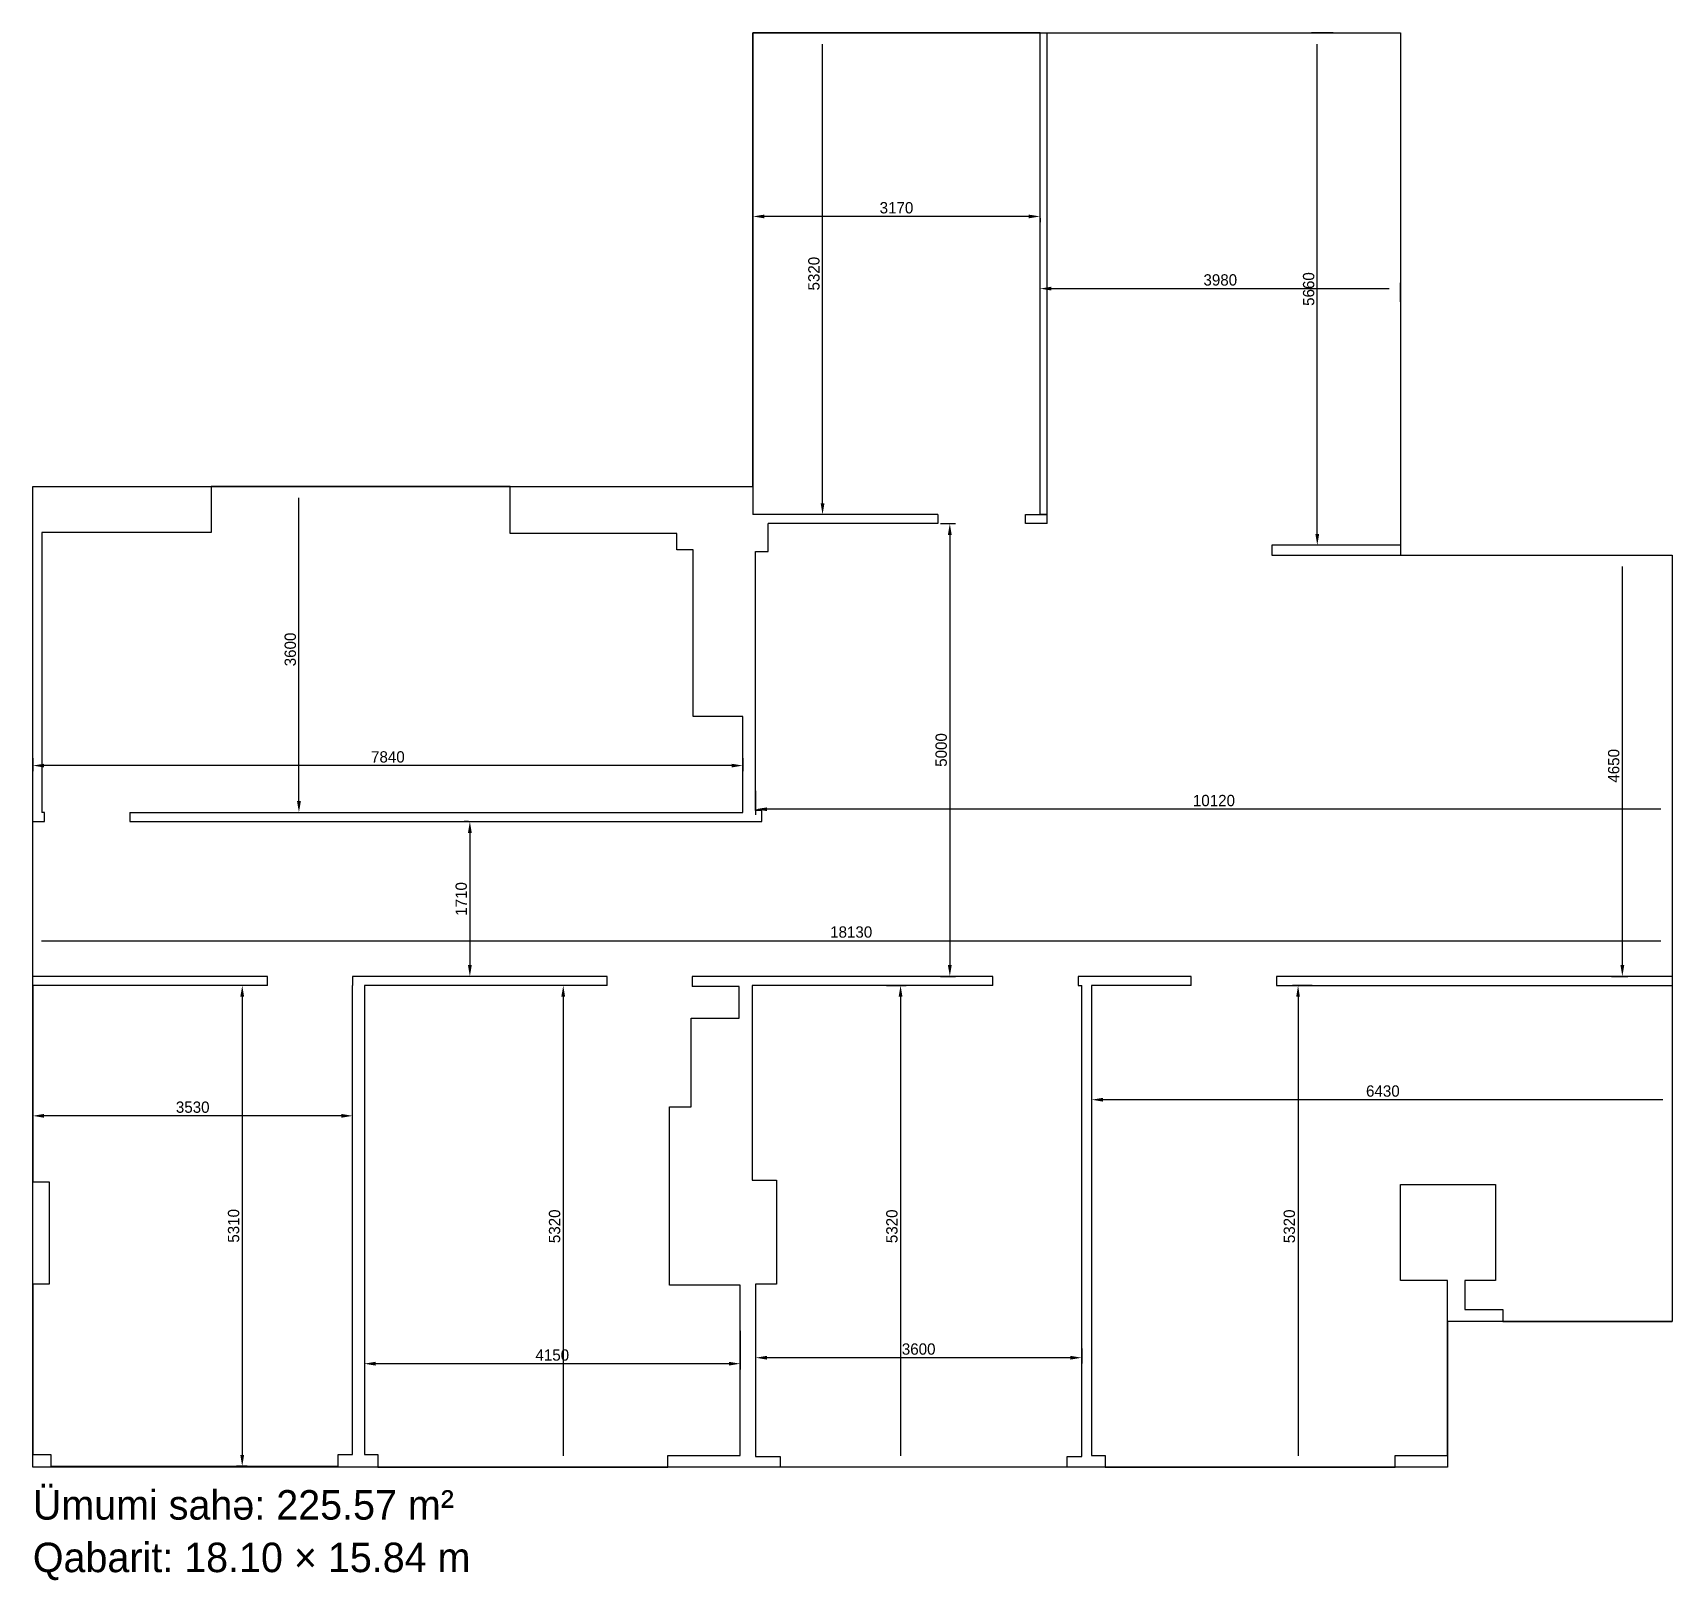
# Model space of a CAD drawing. Header units: millimetres. Extents: x 1225303 to 1243403, y -221090 to -204002.
import ezdxf

# ---------------------------------------------------------------- set-up
doc = ezdxf.new("R2010")
doc.units = ezdxf.units.MM
doc.layers.add('OFFICE_BOUNDARY', color=3, linetype='Continuous')

msp = doc.modelspace()

# ---------------------------------------------------------------- linework, layer by layer
for p, q in [((1236423, -204002), (1233253, -204002)), ((1233253, -204002), (1233253, -209012)), ((1236423, -209322), (1236423, -204002)), ((1236503, -209422), (1236503, -204002)), ((1240403, -204002), (1240403, -209662)), ((1230573, -209012), (1227273, -209012)), ((1227273, -209012), (1227273, -209522)), ((1230573, -209532), (1230573, -209012)), ((1233253, -209012), (1233253, -209322)), ((1236263, -209322), (1236503, -209322)), ((1236503, -209322), (1236423, -209322)), ((1227273, -209522), (1225403, -209522)), ((1225403, -209522), (1225403, -212612)), ((1232413, -209532), (1230573, -209532)), ((1232413, -209712), (1232413, -209532)), ((1232593, -209712), (1232413, -209712)), ((1232593, -211552), (1232593, -209712)), ((1240403, -209662), (1238983, -209662)), ((1238983, -209662), (1238983, -209772)), ((1238983, -209772), (1240403, -209772)), ((1240403, -209772), (1243403, -209772)), ((1243403, -209772), (1243403, -214422)), ((1233143, -211552), (1232593, -211552)), ((1233143, -212612), (1233143, -211552)), ((1225433, -212712), (1225433, -212612)), ((1226373, -212612), (1233143, -212612)), ((1225303, -212712), (1225433, -212712)), ((1227893, -214422), (1225303, -214422)), ((1227893, -214522), (1227893, -214422)), ((1243403, -214422), (1239033, -214422)), ((1239033, -214422), (1239033, -214522)), ((1235903, -214522), (1233243, -214522)), ((1233243, -214522), (1233243, -216672)), ((1236883, -219722), (1236883, -214522)), ((1238093, -214522), (1236993, -214522)), ((1236993, -214522), (1236993, -219712)), ((1239033, -214522), (1243403, -214522)), ((1233243, -216672), (1233513, -216672)), ((1233513, -216672), (1233513, -217822)), ((1240403, -217782), (1240403, -216722)), ((1240403, -216722), (1241453, -216722)), ((1241453, -216722), (1241453, -217782)), ((1233513, -217822), (1233283, -217822)), ((1233283, -217822), (1233283, -219722)), ((1240923, -217782), (1240403, -217782)), ((1240923, -218232), (1240923, -217782)), ((1241453, -217782), (1241113, -217782)), ((1241113, -217782), (1241113, -218102)), ((1241113, -218102), (1241533, -218102)), ((1241533, -218102), (1241533, -218232)), ((1240923, -219712), (1240923, -218232)), ((1241533, -218232), (1243403, -218232)), ((1233283, -219722), (1233553, -219722)), ((1233553, -219722), (1233553, -219842)), ((1236723, -219842), (1236723, -219722)), ((1236723, -219722), (1236883, -219722)), ((1236993, -219712), (1237143, -219712)), ((1237143, -219712), (1237143, -219842)), ((1240343, -219842), (1240343, -219712)), ((1240343, -219712), (1240923, -219712)), ((1237143, -219842), (1240343, -219842))]:
    msp.add_line(p, q)
at = {"color": 1, "lineweight": 30}
for p, q in [((1233253, -204002), (1240403, -204002)), ((1233253, -209012), (1233253, -204002)), ((1240403, -204002), (1240403, -209772)), ((1225303, -219842), (1225303, -209012)), ((1225303, -209012), (1233253, -209012)), ((1240403, -209772), (1243403, -209772)), ((1243403, -209772), (1243403, -218232)), ((1243403, -218232), (1240923, -218232)), ((1240923, -218232), (1240923, -219842)), ((1240923, -219842), (1225303, -219842))]:
    msp.add_line(p, q, dxfattribs=at)
at = {"color": 0, "lineweight": -2}
for p, q in [((1235261, -204002), (1233960, -204002)), ((1239661, -204002), (1239421, -204002)), ((1240403, -206975), (1240403, -206765)), ((1228037, -209012), (1228303, -209012)), ((1242734, -209772), (1242914, -209772)), ((1243403, -212373), (1243403, -212639)), ((1243403, -213598), (1243403, -214091))]:
    msp.add_line(p, q, dxfattribs=at)
at = {"color": 0, "lineweight": -2, "transparency": 16777216}
for p, q in [((1234022, -209197), (1234022, -204127)), ((1239484, -209537), (1239484, -204127)), ((1233253, -206050), (1233253, -206093)), ((1236298, -206030), (1233378, -206030)), ((1236423, -206050), (1236423, -206093)), ((1236423, -206975), (1236423, -206765)), ((1236548, -206827), (1240278, -206827)), ((1228241, -212487), (1228241, -209137)), ((1235261, -209322), (1233960, -209322)), ((1235324, -209422), (1235489, -209422)), ((1235427, -209547), (1235427, -214297)), ((1239661, -209662), (1239421, -209662)), ((1242852, -214297), (1242852, -209897)), ((1225303, -212013), (1225303, -212157)), ((1233018, -212094), (1225428, -212094)), ((1233143, -212013), (1233143, -212157)), ((1233283, -212373), (1233283, -212639)), ((1228037, -212612), (1228303, -212612)), ((1243278, -212576), (1233408, -212576)), ((1230112, -212712), (1230065, -212712)), ((1230128, -212837), (1230128, -214297)), ((1225398, -214028), (1243278, -214028)), ((1230112, -214422), (1230065, -214422)), ((1235324, -214422), (1235489, -214422)), ((1242734, -214422), (1242914, -214422)), ((1227762, -214522), (1227552, -214522)), ((1227615, -214647), (1227615, -219707)), ((1231372, -214522), (1231097, -214522)), ((1231159, -214647), (1231159, -219717)), ((1234727, -214522), (1234946, -214522)), ((1234883, -214647), (1234883, -219717)), ((1239428, -214522), (1239209, -214522)), ((1239272, -214647), (1239272, -219717)), ((1236993, -215534), (1236993, -215846)), ((1225303, -216165), (1225303, -215900)), ((1228833, -216165), (1228833, -215900)), ((1243298, -215784), (1237118, -215784)), ((1228708, -215962), (1225428, -215962)), ((1228963, -218337), (1228963, -218762)), ((1233113, -218337), (1233113, -218762)), ((1233283, -218533), (1233283, -218696)), ((1236758, -218633), (1233408, -218633)), ((1236883, -218533), (1236883, -218696)), ((1232988, -218699), (1229088, -218699)), ((1227668, -219832), (1227552, -219832))]:
    msp.add_line(p, q, dxfattribs=at)
at = {"lineweight": 5}
for p, q in [((1225503, -219832), (1225503, -219842)), ((1228673, -219832), (1228673, -219842))]:
    msp.add_line(p, q, dxfattribs=at)
for points in [[(1235293, -209322), (1233253, -209322)], [(1235293, -209322), (1235293, -209422), (1233423, -209422)], [(1236503, -209422), (1236263, -209422), (1236263, -209322)], [(1226373, -212612), (1226373, -212712), (1233353, -212712), (1233353, -212592), (1233283, -212592), (1233283, -209732), (1233423, -209732), (1233423, -209422)], [(1225433, -212612), (1225403, -212612)], [(1231643, -214522), (1231643, -214422), (1228833, -214422), (1228833, -214522)], [(1235903, -214522), (1235903, -214422), (1232583, -214422), (1232583, -214532)], [(1238093, -214422), (1236843, -214422), (1236843, -214522)], [(1238093, -214522), (1238093, -214422)], [(1227893, -214522), (1225303, -214522), (1225303, -216692), (1225483, -216692), (1225483, -217822), (1225303, -217822), (1225303, -219702), (1225503, -219702), (1225503, -219832), (1228673, -219832), (1228673, -219702), (1228833, -219702), (1228833, -214522)], [(1231643, -214522), (1228963, -214522), (1228963, -219702), (1229113, -219702), (1229113, -219842), (1232313, -219842), (1232313, -219712), (1233113, -219712), (1233113, -217832)], [(1233113, -217832), (1232333, -217832), (1232333, -215862), (1232573, -215862), (1232573, -214882), (1233103, -214882), (1233103, -214532), (1232583, -214532)], [(1236843, -214522), (1236883, -214522)]]:
    msp.add_lwpolyline(points)
at = {"color": 0, "transparency": 16777216}
for points in [[(1233378, -206010), (1233378, -206051), (1233253, -206030)], [(1236298, -206010), (1236298, -206051), (1236423, -206030)], [(1236548, -206806), (1236548, -206848), (1236423, -206827)], [(1234001, -209197), (1234043, -209197), (1234022, -209322)], [(1235406, -209547), (1235448, -209547), (1235427, -209422)], [(1239463, -209537), (1239505, -209537), (1239484, -209662)], [(1225428, -212074), (1225428, -212115), (1225303, -212094)], [(1233018, -212074), (1233018, -212115), (1233143, -212094)], [(1228220, -212487), (1228262, -212487), (1228241, -212612)], [(1233408, -212556), (1233408, -212597), (1233283, -212576)], [(1230107, -212837), (1230149, -212837), (1230128, -212712)], [(1230107, -214297), (1230149, -214297), (1230128, -214422)], [(1235406, -214297), (1235448, -214297), (1235427, -214422)], [(1242831, -214297), (1242873, -214297), (1242852, -214422)], [(1227594, -214647), (1227636, -214647), (1227615, -214522)], [(1231138, -214647), (1231180, -214647), (1231159, -214522)], [(1234862, -214647), (1234904, -214647), (1234883, -214522)], [(1239251, -214647), (1239292, -214647), (1239272, -214522)], [(1237118, -215763), (1237118, -215805), (1236993, -215784)], [(1225428, -215941), (1225428, -215983), (1225303, -215962)], [(1228708, -215941), (1228708, -215983), (1228833, -215962)], [(1233408, -218612), (1233408, -218654), (1233283, -218633)], [(1236758, -218612), (1236758, -218654), (1236883, -218633)], [(1229088, -218678), (1229088, -218720), (1228963, -218699)], [(1232988, -218678), (1232988, -218720), (1233113, -218699)], [(1227594, -219707), (1227636, -219707), (1227615, -219832)]]:
    msp.add_solid(points, dxfattribs=at)
at = {"layer": 'OFFICE_BOUNDARY'}
msp.add_lwpolyline([(1240403, -204002), (1240403, -209772), (1243403, -209772), (1243403, -218232), (1240923, -218232), (1240923, -219842), (1225303, -219842), (1225303, -209012), (1233253, -209012), (1233253, -204002), (1240403, -204002)], close=True, dxfattribs=at)

# ---------------------------------------------------------------- texts
for s, p in [('Ümumi sahə: 225.57 m²', (1225303, -220421)), ('Qabarit: 18.10 × 15.84 m', (1225303, -221001))]:
    msp.add_text(s, height=325.8).set_placement(p)
at = {"color": 0, "transparency": 16777216, "char_height": 125, "attachment_point": 5}
for s, insert in [('3170', (1234838, -205935)), ('3980', (1238413, -206732)), ('7840', (1229223, -211999)), ('10120', (1238343, -212481)), ('18130', (1234338, -213933)), ('6430', (1240208, -215689)), ('3530', (1227068, -215867)), ('4150', (1231038, -218604)), ('3600', (1235083, -218538))]:
    msp.add_mtext(s, dxfattribs=dict(at, insert=insert))
at = {"color": 0, "transparency": 16777216, "char_height": 125, "attachment_point": 5, "rotation": 90}
for s, insert in [('5320', (1233927, -206662)), ('5660', (1239389, -206832)), ('3600', (1228146, -210812)), ('5000', (1235332, -211922)), ('4650', (1242757, -212097)), ('1710', (1230033, -213567)), ('5310', (1227520, -217177)), ('5320', (1231064, -217182)), ('5320', (1234788, -217182)), ('5320', (1239176, -217182))]:
    msp.add_mtext(s, dxfattribs=dict(at, insert=insert))

doc.saveas('drawing.dxf')
